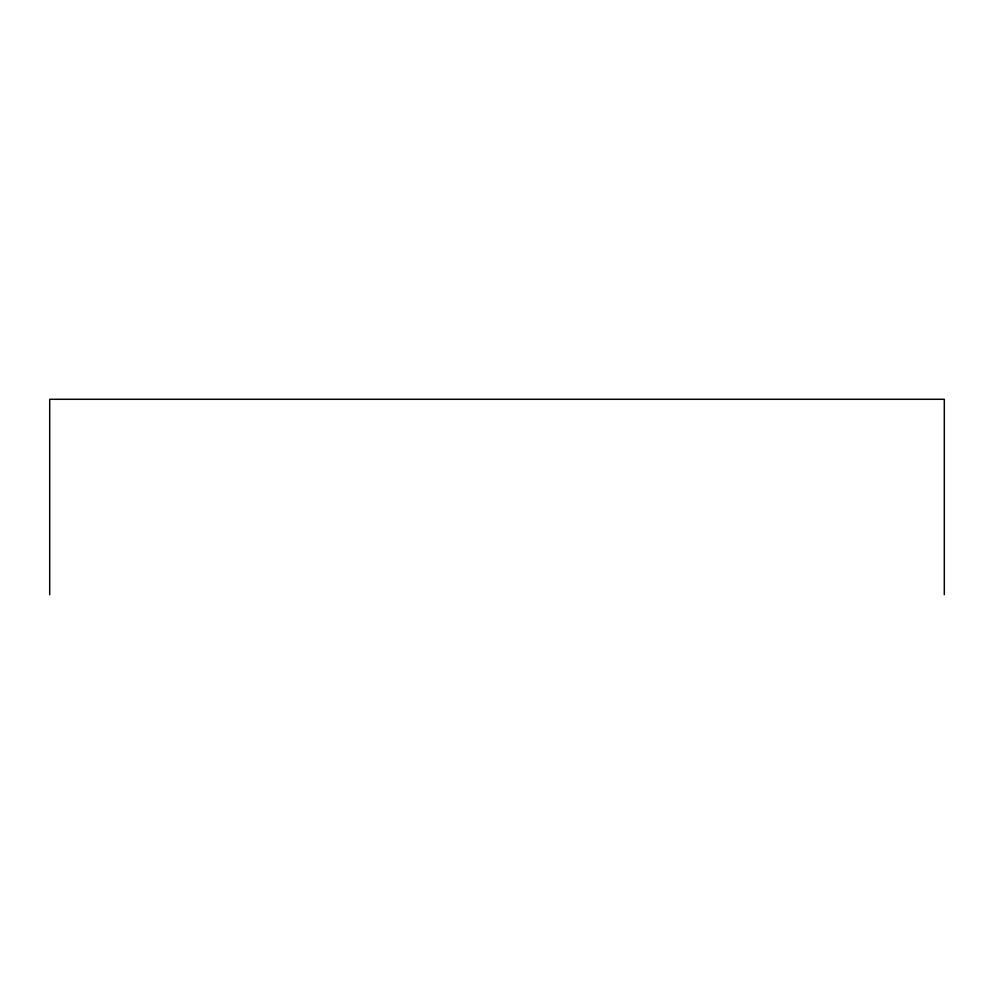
<?xml version="1.0" encoding="UTF-8"?>
<svg xmlns="http://www.w3.org/2000/svg" width="994" height="994" viewBox="0 0 994 994"><rect width="100%" height="100%" fill="white"/><g stroke="black" fill="none" stroke-linecap="round" stroke-linejoin="round"><path stroke-width="1.49" d="M944.3 594.71L944.3 399.29L49.7 399.29L49.7 594.71"/></g></svg>
